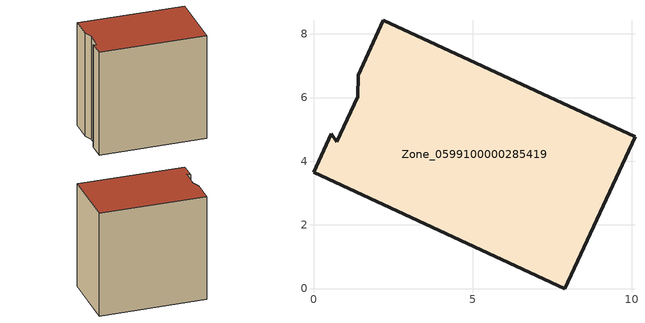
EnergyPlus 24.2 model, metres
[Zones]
Zone_0599100000285419
 floor ground (C_G): 0,3.65 0.56,4.86 0.73,4.62 1.4,6.02 1.4,6.69 2.2,8.42 10.1,4.77 7.9,0 z0
 wall outside (C_F): 7.9,0 10.1,4.77 2.2,8.42 1.4,6.69 1.4,6.02 0.73,4.62 0.56,4.86 0,3.65 7.9,0 z0:8.82
 roof outside (C_R): 0.56,4.86 0,3.65 7.9,0 10.1,4.77 2.2,8.42 1.4,6.69 1.4,6.02 0.73,4.62 z8.82
[BUILDING]
Pand.0599100000285419: North Axis=0; Terrain=City; Loads Convergence Tolerance Value=0.04; Temperature Convergence Tolerance Value=0.4; Solar Distribution=FullExterior; Maximum Number of Warmup Days=25; Minimum Number of Warmup Days=1
[Site:Location]
Rotterdam.The.Hague.AP_ZH_NLD Design_Conditions: Latitude=51.96; Longitude=4.45; Time Zone=1; Elevation=-4.5
[SITE:GROUNDTEMPERATURE:BUILDINGSURFACE]
18, 18, 18, 18, 18, 18, 18, 18, 18, 18, 18, 18
[MATERIAL] Thermal Absorptance=0.9; Solar Absorptance=0.7; Visible Absorptance=0.7
Name | Roughness | Thickness | Conductivity | Density | Specific Heat
G.TC.1946 | MediumSmooth | 0.15 | 1 | 540 | 1210
F.TC.1946 | Rough | 0.3 | 0.857143 | 1920 | 840
R.TC.1946 | MediumRough | 0.2 | 0.909091 | 1500 | 1000
[CONSTRUCTION]
C_G: G.TC.1946
C_F: F.TC.1946
C_R: R.TC.1946
[ZONE]
Zone_0599100000285419: Type=1; Multiplier=1; Ceiling Height=Autocalculate; Volume=Autocalculate; Floor Area=autocalculate; Part of Total Floor Area=Yes
[ZONEINFILTRATION:DESIGNFLOWRATE]
Infil_Zone_0599100000285419: Zone or ZoneList or Space or SpaceList=Zone_0599100000285419; Schedule=AlwaysOn; Design Flow Rate Calculation Method=Flow/Area; Flow Rate per Floor Area=0.003; Constant Term Coefficient=1; Temperature Term Coefficient=0; Velocity Term Coefficient=0; Velocity Squared Term Coefficient=0
[HVACTEMPLATE:ZONE:IDEALLOADSAIRSYSTEM]
Zone_0599100000285419: Maximum Heating Supply Air Temperature=50; Minimum Cooling Supply Air Temperature=13; Maximum Heating Supply Air Humidity Ratio=0.0156; Minimum Cooling Supply Air Humidity Ratio=0.0077; Heating Limit=NoLimit; Cooling Limit=NoLimit; Dehumidification Control Type=ConstantSensibleHeatRatio; Cooling Sensible Heat Ratio=0.7; Dehumidification Setpoint=60; Humidification Control Type=None; Humidification Setpoint=30; Outdoor Air Method=None; Outdoor Air Flow Rate per Person=0.00944; Outdoor Air Flow Rate per Zone Floor Area=0; Outdoor Air Flow Rate per Zone=0; Demand Controlled Ventilation Type=None; Outdoor Air Economizer Type=NoEconomizer; Heat Recovery Type=None; Sensible Heat Recovery Effectiveness=0.7; Latent Heat Recovery Effectiveness=0.65
[ZONECONTROL:THERMOSTAT]
ThermostatControl_Zone_0599100000285419: Zone or ZoneList=Zone_0599100000285419; Control Type Schedule=DualSetpointControlType; Control 1=Thermostat_Zone_0599100000285419; Temperature Difference Between Cutout And Setpoint=0
[THERMOSTATSETPOINT:DUALSETPOINT]
Thermostat_Zone_0599100000285419: Heating Setpoint Temperature Schedule=HeatingSetpoint_Zone_0599100000285419; Cooling Setpoint Temperature Schedule=CoolingSetpoint_Zone_0599100000285419
[SCHEDULE:COMPACT]
HeatingSetpoint_Zone_0599100000285419: Through: 12/31, For: AllDays, Until: 24:00, 21
CoolingSetpoint_Zone_0599100000285419: Through: 12/31, For: AllDays, Until: 24:00, 24
DualSetpointControlType: Through: 12/31, For: AllDays, Until: 24:00, 4
AlwaysOn: Through: 12/31, For: AllDays, Until: 24:00, 1
